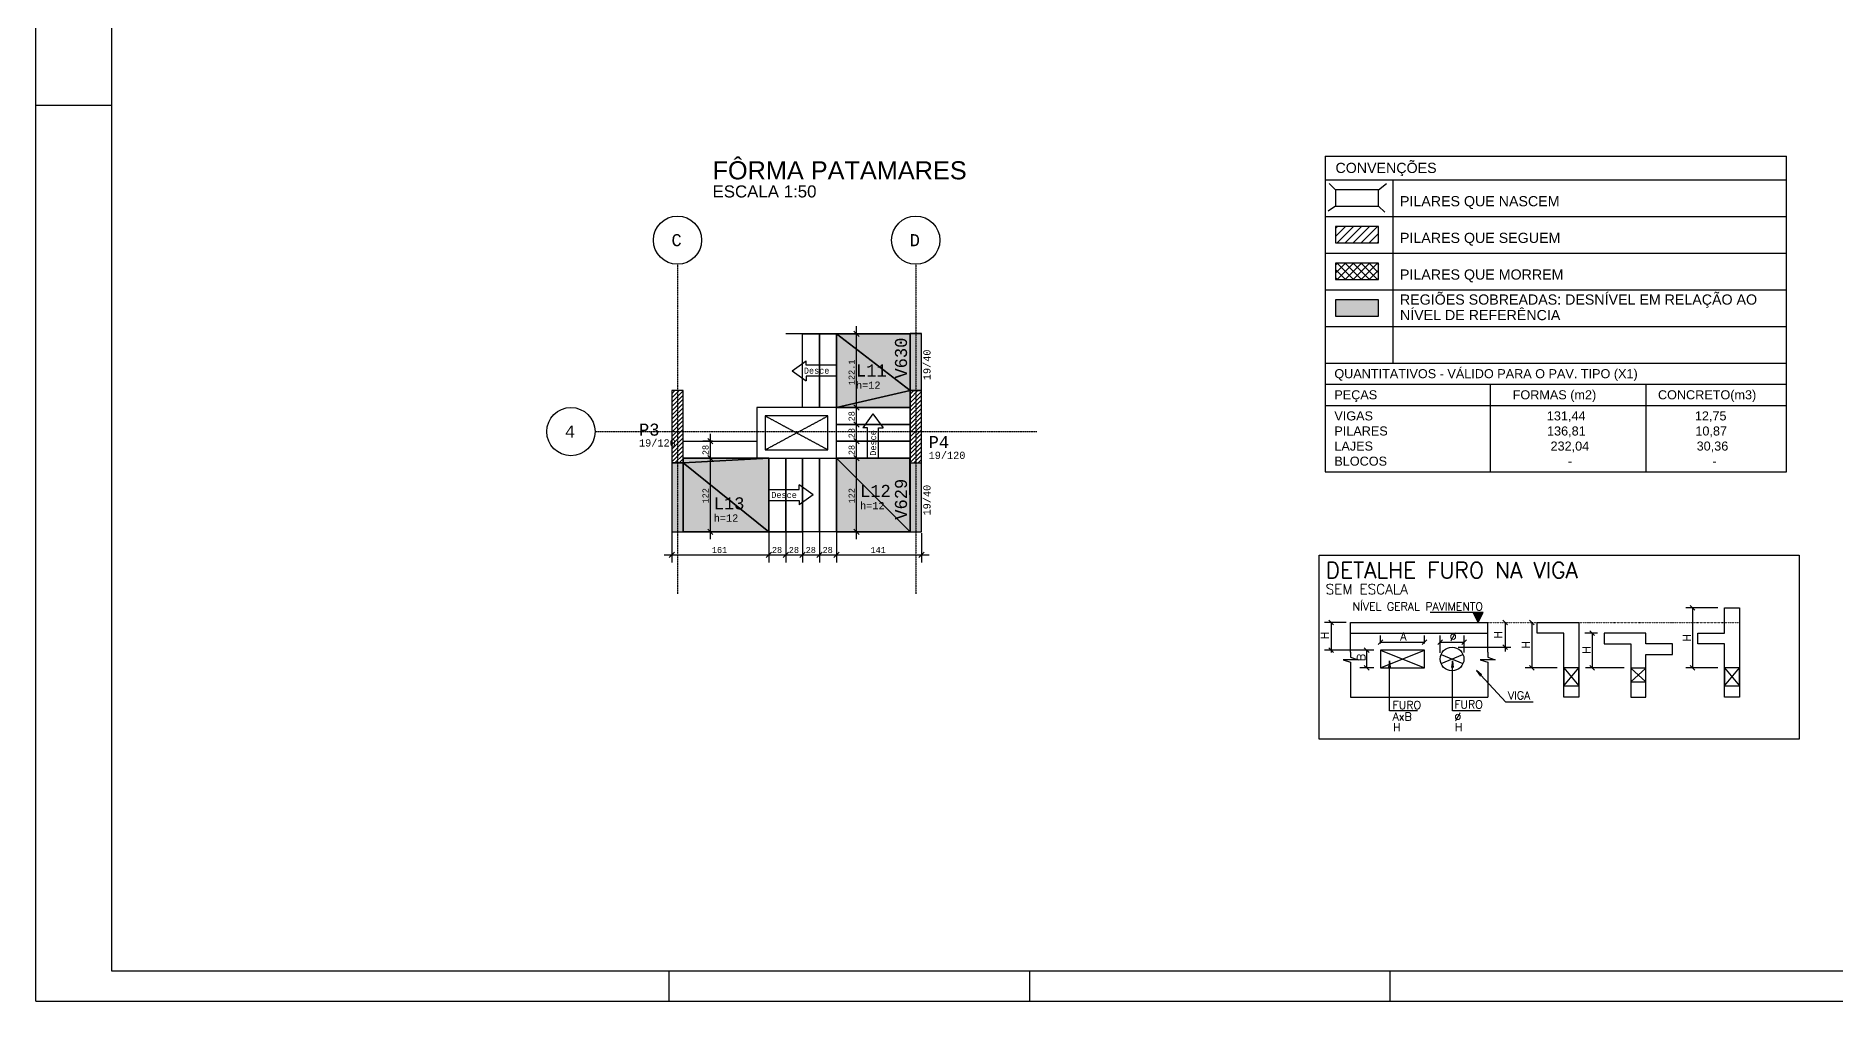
# Model space of a CAD drawing. Extents: x 37185 to 43130, y -8131 to -3926.
# Drawn here: x 37185 to 40167, y -8131 to -6532 of the extents above; entities that cross this region are included whole.
import ezdxf

# ---------------------------------------------------------------- set-up
doc = ezdxf.new("R2010")
doc.units = 0
doc.header["$MEASUREMENT"] = 0
for name, pattern in [('ESTILO_TQS_0001', [1, 0.7, -0.3]), ('ESTILO_TQS_0002', [0.4, 0.1, -0.3]), ('ESTILO_TQS_0004', [1.12, 0.5, -0.2, 0.01, -0.2, 0.01, -0.2])]:
    doc.linetypes.add(name, pattern=pattern)
for name, color, linetype in [('119', 253, 'CONTINUOUS'), ('2', 2, 'CONTINUOUS'), ('20', 7, 'CONTINUOUS'), ('21', 5, 'CONTINUOUS'), ('31', 6, 'CONTINUOUS'), ('32', 7, 'CONTINUOUS'), ('34', 252, 'CONTINUOUS'), ('35', 7, 'CONTINUOUS'), ('36', 253, 'CONTINUOUS'), ('37', 4, 'CONTINUOUS'), ('38', 190, 'CONTINUOUS'), ('39', 74, 'CONTINUOUS'), ('4', 2, 'CONTINUOUS'), ('40', 240, 'CONTINUOUS'), ('42', 3, 'CONTINUOUS'), ('43', 3, 'CONTINUOUS'), ('44', 3, 'CONTINUOUS'), ('45', 2, 'CONTINUOUS'), ('46', 2, 'CONTINUOUS'), ('47', 2, 'CONTINUOUS'), ('50', 5, 'CONTINUOUS'), ('51', 5, 'CONTINUOUS'), ('53', 242, 'CONTINUOUS'), ('58', 220, 'CONTINUOUS'), ('59', 183, 'CONTINUOUS'), ('6', 3, 'CONTINUOUS'), ('60', 201, 'CONTINUOUS'), ('68', 4, 'CONTINUOUS'), ('70', 160, 'CONTINUOUS'), ('73', 2, 'CONTINUOUS'), ('75', 9, 'CONTINUOUS'), ('76', 3, 'CONTINUOUS'), ('80', 6, 'CONTINUOUS'), ('81', 2, 'CONTINUOUS'), ('82', 252, 'CONTINUOUS')]:
    doc.layers.add(name, color=color, linetype=linetype)
doc.styles.get("Standard").update_dxf_attribs({"font": 'ROMANS.SHX'})
doc.styles.add('TQS_ARIAL', font='arial.ttf')
doc.styles.add('TQS_LUCIDA_CONSOLE', font='lucon.TTF')

msp = doc.modelspace()

# ---------------------------------------------------------------- hatches: boundary and pattern name
at = {"layer": '119', "linetype": 'Continuous'}
h = msp.add_hatch(color=256, dxfattribs=at)
h.dxf.hatch_style = 1
h.paths.add_polyline_path([(39338.92, -6996.19), (39338.92, -6969.15), (39410.48, -6969.15), (39410.48, -6996.19)])

# ---------------------------------------------------------------- linework, layer by layer
at = {"layer": '2', "linetype": 'Continuous'}
for p, q in [((39322.04, -6730.54), (39322.04, -7073.85)), ((39322.04, -6730.54), (40086.43, -6730.54)), ((39322.04, -6730.54), (40086.43, -6730.54)), ((40086.43, -7073.85), (40086.43, -6730.54)), ((39322.04, -6769.91), (40086.43, -6769.91)), ((39434.54, -7073.85), (39434.54, -6769.91)), ((39322.04, -6830.7), (40086.43, -6830.7)), ((39338.92, -6850.89), (39342.23, -6847.58)), ((39338.92, -6864.14), (39355.47, -6847.58)), ((39368.72, -6847.58), (39341.68, -6874.61)), ((39354.93, -6874.61), (39381.97, -6847.58)), ((39368.17, -6874.61), (39395.21, -6847.58)), ((39381.42, -6874.61), (39408.46, -6847.58)), ((39394.67, -6874.61), (39410.48, -6858.8)), ((39407.91, -6874.61), (39410.48, -6872.04)), ((39322.04, -6891.49), (40086.43, -6891.49)), ((39338.92, -6911.68), (39342.23, -6908.36)), ((39338.92, -6924.92), (39355.47, -6908.36)), ((39338.92, -6918.84), (39355.47, -6935.4)), ((39368.72, -6908.36), (39341.68, -6935.4)), ((39368.72, -6935.4), (39341.68, -6908.36)), ((39354.93, -6935.4), (39381.97, -6908.36)), ((39354.93, -6908.36), (39381.97, -6935.4)), ((39368.17, -6935.4), (39395.21, -6908.36)), ((39368.17, -6908.36), (39395.21, -6935.4)), ((39381.42, -6935.4), (39408.46, -6908.36)), ((39381.42, -6908.36), (39408.46, -6935.4)), ((39394.67, -6908.36), (39410.48, -6924.18)), ((39407.91, -6908.36), (39410.48, -6910.93)), ((39338.92, -6932.09), (39342.23, -6935.4)), ((39394.67, -6935.4), (39410.48, -6919.58)), ((39407.91, -6935.4), (39410.48, -6932.83)), ((39322.04, -6952.28), (40086.43, -6952.28)), ((39322.04, -7013.06), (40086.43, -7013.06)), ((39322.04, -7073.85), (40021.18, -7073.85)), ((39322.04, -7073.85), (40086.43, -7073.85)), ((39322.04, -7073.85), (39322.04, -7253.85)), ((40086.43, -7253.85), (40086.43, -7073.85)), ((39322.04, -7108.85), (40086.43, -7108.85)), ((39596.1, -7253.85), (39596.1, -7108.85)), ((39853.53, -7108.85), (39853.53, -7253.85)), ((39322.04, -7143.85), (40086.43, -7143.85)), ((39322.04, -7253.85), (40086.43, -7253.85))]:
    msp.add_line(p, q, dxfattribs=at)
at = {"layer": '20', "linetype": 'Continuous'}
for p, q in [((37184.54, -8131.33), (37184.54, -3926.33)), ((37184.54, -6646.33), (37309.54, -6646.33)), ((38234.54, -8131.33), (38234.54, -8081.33)), ((38832.04, -8131.33), (38832.04, -8081.33)), ((39429.54, -8131.33), (39429.54, -8081.33)), ((37184.54, -8131.33), (43129.54, -8131.33))]:
    msp.add_line(p, q, dxfattribs=at)
at = {"layer": '21', "linetype": 'Continuous'}
for p, q in [((37309.54, -3976.33), (37309.54, -8081.33)), ((37309.54, -8081.33), (43079.54, -8081.33))]:
    msp.add_line(p, q, dxfattribs=at)
at = {"layer": '34', "color": 4, "linetype": 'Continuous'}
msp.add_lwpolyline([(39338.92, -6996.19), (39410.48, -6996.19), (39410.48, -6969.15), (39338.92, -6969.15), (39338.92, -6996.19)], dxfattribs=at)
at = {"layer": '37', "linetype": 'Continuous'}
for p, q in [((39364.05, -7503.65), (39591.35, -7503.65)), ((39364.05, -7553.16), (39364.05, -7503.65)), ((39591.35, -7553.16), (39591.35, -7503.65)), ((39364.05, -7577.92), (39364.05, -7627.43)), ((39591.35, -7577.92), (39591.35, -7627.43)), ((39364.05, -7627.43), (39591.35, -7627.43))]:
    msp.add_line(p, q, dxfattribs=at)
at = {"layer": '37', "linetype": 'ESTILO_TQS_0001'}
msp.add_line((39364.05, -7521.33), (39591.35, -7521.33), dxfattribs=at)
at = {"layer": '37', "linetype": 'Continuous'}
for points in [[(38633.58, -7024.9), (38633.58, -7119.39)], [(38633.58, -7024.9), (38652.58, -7024.9)], [(38652.58, -7119.39), (38652.58, -7024.9)], [(38238.57, -7239.4), (38238.57, -7353.4)], [(38633.58, -7239.39), (38633.58, -7353.4)], [(38652.58, -7353.4), (38652.58, -7239.39)], [(38238.57, -7353.4), (38257.57, -7353.4)], [(38633.58, -7353.4), (38652.58, -7353.4)], [(40008.82, -7627.43), (39984.06, -7627.43), (39984.06, -7539.01), (39939.85, -7539.01), (39939.85, -7521.33), (39984.06, -7521.33), (39984.06, -7479.38), (40008.82, -7479.38), (40008.82, -7627.43)], [(39742.24, -7627.43), (39717.48, -7627.43), (39717.48, -7521.33), (39673.27, -7521.33), (39673.27, -7503.65), (39717.48, -7503.65), (39742.24, -7503.65), (39742.24, -7627.43)], [(39784.45, -7521.33), (39784.45, -7539.01), (39828.66, -7539.01), (39828.66, -7627.43), (39853.42, -7627.43), (39853.42, -7556.7), (39897.63, -7556.7), (39897.63, -7539.01), (39853.42, -7539.01), (39853.42, -7521.33), (39784.45, -7521.33)], [(39364.05, -7553.16), (39364.05, -7561.41), (39376.43, -7565.54), (39351.67, -7565.54), (39364.05, -7569.67), (39364.05, -7577.92)], [(39591.35, -7553.16), (39591.35, -7561.41), (39603.72, -7565.54), (39578.97, -7565.54), (39591.35, -7569.67), (39591.35, -7577.92)]]:
    msp.add_lwpolyline(points, dxfattribs=at)
at = {"layer": '38'}
msp.add_lwpolyline([(39338.92, -6813.83), (39410.48, -6813.83), (39410.48, -6786.79), (39338.92, -6786.79), (39338.92, -6813.83)], dxfattribs=at)
at = {"layer": '39', "linetype": 'Continuous'}
for p, q in [((38238.58, -7131.58), (38250.76, -7119.4)), ((38238.58, -7124.51), (38243.69, -7119.4)), ((38238.58, -7131.58), (38250.76, -7119.4)), ((38238.58, -7124.51), (38243.69, -7119.4)), ((38238.58, -7131.58), (38250.76, -7119.4)), ((38238.58, -7124.51), (38243.69, -7119.4)), ((38238.58, -7138.65), (38257.58, -7119.65)), ((38238.58, -7138.65), (38257.58, -7119.65)), ((38238.58, -7138.65), (38257.58, -7119.65)), ((38238.58, -7145.72), (38257.58, -7126.72)), ((38238.58, -7145.72), (38257.58, -7126.72)), ((38238.58, -7145.72), (38257.58, -7126.72)), ((38633.58, -7132.56), (38646.74, -7119.39)), ((38633.58, -7125.49), (38639.67, -7119.39)), ((38633.58, -7132.56), (38646.74, -7119.39)), ((38633.58, -7125.49), (38639.67, -7119.39)), ((38633.58, -7139.63), (38652.58, -7120.63)), ((38633.58, -7139.63), (38652.58, -7120.63)), ((38633.58, -7146.7), (38652.58, -7127.7)), ((38633.58, -7146.7), (38652.58, -7127.7)), ((38238.58, -7152.79), (38257.58, -7133.79)), ((38238.58, -7152.79), (38257.58, -7133.79)), ((38238.58, -7152.79), (38257.58, -7133.79)), ((38238.58, -7159.86), (38257.58, -7140.86)), ((38238.58, -7159.86), (38257.58, -7140.86)), ((38238.58, -7159.86), (38257.58, -7140.86)), ((38238.58, -7166.93), (38257.58, -7147.93)), ((38238.58, -7166.93), (38257.58, -7147.93)), ((38238.58, -7166.93), (38257.58, -7147.93)), ((38238.58, -7174), (38257.58, -7155)), ((38238.58, -7174), (38257.58, -7155)), ((38238.58, -7174), (38257.58, -7155)), ((38633.58, -7153.77), (38652.58, -7134.77)), ((38633.58, -7153.77), (38652.58, -7134.77)), ((38633.58, -7160.84), (38652.58, -7141.84)), ((38633.58, -7160.84), (38652.58, -7141.84)), ((38633.58, -7167.91), (38652.58, -7148.91)), ((38633.58, -7167.91), (38652.58, -7148.91)), ((38633.58, -7174.98), (38652.58, -7155.98)), ((38633.58, -7174.98), (38652.58, -7155.98)), ((38238.58, -7181.07), (38257.58, -7162.07)), ((38238.58, -7181.07), (38257.58, -7162.07)), ((38238.58, -7181.07), (38257.58, -7162.07)), ((38238.58, -7188.15), (38257.58, -7169.15)), ((38238.58, -7188.15), (38257.58, -7169.15)), ((38238.58, -7188.15), (38257.58, -7169.15)), ((38238.58, -7195.22), (38257.58, -7176.22)), ((38238.58, -7195.22), (38257.58, -7176.22)), ((38238.58, -7195.22), (38257.58, -7176.22)), ((38238.58, -7202.29), (38257.58, -7183.29)), ((38238.58, -7202.29), (38257.58, -7183.29)), ((38238.58, -7202.29), (38257.58, -7183.29)), ((38633.58, -7182.05), (38652.58, -7163.05)), ((38633.58, -7182.05), (38652.58, -7163.05)), ((38633.58, -7189.13), (38652.58, -7170.13)), ((38633.58, -7189.13), (38652.58, -7170.13)), ((38633.58, -7196.2), (38652.58, -7177.2)), ((38633.58, -7196.2), (38652.58, -7177.2)), ((38633.58, -7203.27), (38652.58, -7184.27)), ((38633.58, -7203.27), (38652.58, -7184.27)), ((38238.58, -7209.36), (38257.58, -7190.36)), ((38238.58, -7209.36), (38257.58, -7190.36)), ((38238.58, -7209.36), (38257.58, -7190.36)), ((38238.58, -7216.43), (38257.58, -7197.43)), ((38238.58, -7216.43), (38257.58, -7197.43)), ((38238.58, -7216.43), (38257.58, -7197.43)), ((38238.58, -7223.5), (38257.58, -7204.5)), ((38238.58, -7223.5), (38257.58, -7204.5)), ((38238.58, -7223.5), (38257.58, -7204.5)), ((38238.58, -7230.57), (38257.58, -7211.57)), ((38238.58, -7230.57), (38257.58, -7211.57)), ((38238.58, -7230.57), (38257.58, -7211.57)), ((38633.58, -7210.34), (38652.58, -7191.34)), ((38633.58, -7210.34), (38652.58, -7191.34)), ((38633.58, -7217.41), (38652.58, -7198.41)), ((38633.58, -7217.41), (38652.58, -7198.41)), ((38633.58, -7224.48), (38652.58, -7205.48)), ((38633.58, -7224.48), (38652.58, -7205.48)), ((38633.58, -7231.55), (38652.58, -7212.55)), ((38633.58, -7231.55), (38652.58, -7212.55)), ((38238.58, -7237.64), (38257.58, -7218.64)), ((38238.58, -7237.64), (38257.58, -7218.64)), ((38238.58, -7237.64), (38257.58, -7218.64)), ((38243.89, -7239.4), (38257.58, -7225.71)), ((38243.89, -7239.4), (38257.58, -7225.71)), ((38243.89, -7239.4), (38257.58, -7225.71)), ((38250.97, -7239.4), (38257.58, -7232.79)), ((38250.97, -7239.4), (38257.58, -7232.79)), ((38250.97, -7239.4), (38257.58, -7232.79)), ((38633.58, -7238.62), (38652.58, -7219.62)), ((38633.58, -7238.62), (38652.58, -7219.62)), ((38639.88, -7239.39), (38652.58, -7226.69)), ((38639.88, -7239.39), (38652.58, -7226.69)), ((38646.95, -7239.39), (38652.58, -7233.77)), ((38646.95, -7239.39), (38652.58, -7233.77))]:
    msp.add_line(p, q, dxfattribs=at)
at = {"layer": '39'}
msp.add_lwpolyline([(39338.92, -6874.61), (39410.48, -6874.61), (39410.48, -6847.58), (39338.92, -6847.58), (39338.92, -6874.61)], dxfattribs=at)
at = {"layer": '39', "linetype": 'Continuous'}
for points in [[(38238.58, -7239.4), (38257.58, -7239.4), (38257.58, -7119.4), (38238.58, -7119.4), (38238.58, -7239.4)], [(38238.58, -7239.4), (38257.58, -7239.4), (38257.58, -7119.4), (38238.58, -7119.4), (38238.58, -7239.4)], [(38238.58, -7239.4), (38257.58, -7239.4), (38257.58, -7119.4), (38238.58, -7119.4), (38238.58, -7239.4)], [(38633.58, -7239.39), (38652.58, -7239.39), (38652.58, -7119.39), (38633.58, -7119.39), (38633.58, -7239.39)], [(38633.58, -7239.39), (38652.58, -7239.39), (38652.58, -7119.39), (38633.58, -7119.39), (38633.58, -7239.39)]]:
    msp.add_lwpolyline(points, dxfattribs=at)
at = {"layer": '4', "linetype": 'Continuous'}
for points in [[(38379.58, -7147.4), (38379.58, -7231.4), (38511.58, -7231.4), (38511.58, -7147.4), (38379.58, -7147.4)], [(38393.58, -7161.4), (38393.58, -7217.4), (38497.58, -7217.4), (38497.58, -7161.4), (38393.58, -7161.4)]]:
    msp.add_lwpolyline(points, dxfattribs=at)
at = {"layer": '40'}
msp.add_lwpolyline([(39338.92, -6935.4), (39410.48, -6935.4), (39410.48, -6908.36), (39338.92, -6908.36), (39338.92, -6935.4)], dxfattribs=at)
at = {"layer": '43', "linetype": 'Continuous'}
for p, q in [((39591.35, -7503.65), (39591.35, -7503.65)), ((39413.49, -7549.54), (39413.49, -7549.54)), ((39413.49, -7549.54), (39413.49, -7549.54)), ((39486.38, -7549.54), (39486.38, -7549.54)), ((39512.5, -7564.99), (39512.5, -7564.99)), ((39552.18, -7564.38), (39552.18, -7564.38)), ((39413.49, -7579.23), (39413.49, -7579.23)), ((39413.49, -7579.23), (39413.49, -7579.23)), ((39532.78, -7584.05), (39532.78, -7584.05))]:
    msp.add_line(p, q, dxfattribs=at)
at = {"layer": '50', "linetype": 'Continuous'}
for centre in [(38248.08, -6870.03), (38643.08, -6870.03), (38071.38, -7187.4)]:
    msp.add_circle(centre, 40, dxfattribs=at)
at = {"layer": '53', "linetype": 'Continuous'}
for p, q in [((39413.49, -7579.23), (39486.38, -7549.54)), ((39413.49, -7549.54), (39486.38, -7579.23)), ((39513.94, -7556.97), (39550.22, -7571.74)), ((39513.94, -7571.79), (39550.22, -7557.02)), ((39717.48, -7608.92), (39742.24, -7579.23)), ((39717.48, -7579.23), (39742.24, -7608.92)), ((39828.66, -7602.32), (39853.42, -7579.8)), ((39828.66, -7579.8), (39853.42, -7602.32)), ((39984.06, -7608.92), (40008.82, -7579.23)), ((39984.06, -7579.23), (40008.82, -7608.92))]:
    msp.add_line(p, q, dxfattribs=at)
for points in [[(39413.49, -7549.54), (39413.49, -7579.23), (39486.38, -7579.23), (39486.38, -7549.54), (39413.49, -7549.54)], [(39717.48, -7579.23), (39717.48, -7608.92), (39742.24, -7608.92), (39742.24, -7579.23), (39717.48, -7579.23)], [(39828.66, -7579.8), (39828.66, -7602.32), (39853.42, -7602.32), (39853.42, -7579.8), (39828.66, -7579.8)], [(39984.06, -7579.23), (39984.06, -7608.92), (40008.82, -7608.92), (40008.82, -7579.23), (39984.06, -7579.23)]]:
    msp.add_lwpolyline(points, dxfattribs=at)
msp.add_circle((39532.14, -7564.38), 19.68, dxfattribs=at)
at = {"layer": '58', "linetype": 'Continuous'}
for points in [[(38238.58, -7239.4), (38238.57, -7353.4), (38257.57, -7353.4), (38257.57, -7239.4), (38238.58, -7239.4)], [(38257.57, -7239.4), (38399.58, -7353.4), (38399.58, -7231.4), (38257.57, -7239.4)], [(38257.57, -7239.4), (38399.58, -7231.4), (38257.58, -7231.4), (38257.57, -7239.4)], [(38257.57, -7239.4), (38257.58, -7231.4), (38257.57, -7239.4)], [(38257.57, -7239.4), (38257.57, -7353.4), (38399.58, -7353.4), (38257.57, -7239.4)]]:
    msp.add_lwpolyline(points, dxfattribs=at)
for points in [[(38238.58, -7239.4), (38238.57, -7353.4), (38257.57, -7353.4)], [(38238.58, -7239.4), (38257.57, -7353.4), (38257.57, -7239.4)], [(38238.58, -7239.4), (38257.57, -7239.4), (38238.58, -7239.4)], [(38257.57, -7239.4), (38399.58, -7353.4), (38399.58, -7231.4)], [(38257.57, -7239.4), (38399.58, -7231.4), (38257.57, -7239.4)], [(38257.57, -7239.4), (38399.58, -7231.4), (38257.58, -7231.4)], [(38257.57, -7239.4), (38257.58, -7231.4), (38257.57, -7239.4)], [(38257.57, -7239.4), (38257.57, -7353.4), (38399.58, -7353.4)], [(38257.57, -7239.4), (38399.58, -7353.4), (38257.57, -7239.4)]]:
    msp.add_solid(points, dxfattribs=at)
at = {"layer": '59', "linetype": 'Continuous'}
for points in [[(38633.58, -7353.4), (38633.08, -7231.4), (38511.58, -7231.4), (38633.58, -7353.4)], [(38633.58, -7353.4), (38511.58, -7231.4), (38511.58, -7353.4), (38633.58, -7353.4)], [(38633.58, -7353.4), (38633.58, -7239.39), (38633.08, -7231.4), (38633.58, -7353.4)], [(38652.58, -7353.4), (38652.58, -7239.49), (38633.58, -7239.49), (38633.58, -7353.4), (38652.58, -7353.4)], [(38633.58, -7353.4), (38511.58, -7353.4), (38633.58, -7353.4)]]:
    msp.add_lwpolyline(points, dxfattribs=at)
for points in [[(38633.58, -7353.4), (38633.08, -7231.4), (38511.58, -7231.4)], [(38633.58, -7353.4), (38511.58, -7231.4), (38633.58, -7353.4)], [(38633.58, -7353.4), (38511.58, -7231.4), (38511.58, -7353.4)], [(38633.58, -7353.4), (38633.58, -7239.39), (38633.08, -7231.4)], [(38633.58, -7353.4), (38633.08, -7231.4), (38633.58, -7353.4)], [(38652.58, -7353.4), (38652.58, -7239.49), (38633.58, -7239.49)], [(38652.58, -7353.4), (38633.58, -7239.49), (38633.58, -7353.4)], [(38633.58, -7353.4), (38511.58, -7353.4), (38633.58, -7353.4)], [(38652.58, -7353.4), (38633.58, -7353.4), (38652.58, -7353.4)]]:
    msp.add_solid(points, dxfattribs=at)
at = {"layer": '6', "linetype": 'Continuous'}
for p, q in [((39338.92, -6786.79), (39328.33, -6775.89)), ((39410.48, -6786.79), (39423.64, -6775.89)), ((39338.92, -6813.83), (39326.93, -6822.15)), ((39410.48, -6813.83), (39420.83, -6823.55))]:
    msp.add_line(p, q, dxfattribs=at)
at = {"layer": '60', "linetype": 'Continuous'}
for points in [[(38633.58, -7119.39), (38633.58, -7024.9), (38511.58, -7025.4), (38633.58, -7119.39)], [(38633.58, -7119.39), (38511.58, -7025.4), (38511.58, -7147.4), (38633.58, -7119.39)], [(38652.58, -7024.9), (38633.58, -7024.9), (38633.58, -7119.29), (38652.58, -7119.29), (38652.58, -7024.9)], [(38633.58, -7119.39), (38511.58, -7147.4), (38633.58, -7147.4), (38633.58, -7119.39)], [(38633.58, -7119.39), (38633.58, -7147.4), (38633.58, -7119.39)]]:
    msp.add_lwpolyline(points, dxfattribs=at)
for points in [[(38633.58, -7119.39), (38633.58, -7024.9), (38511.58, -7025.4)], [(38633.58, -7119.39), (38511.58, -7025.4), (38633.58, -7119.39)], [(38633.58, -7119.39), (38511.58, -7025.4), (38511.58, -7147.4)], [(38652.58, -7024.9), (38633.58, -7024.9), (38633.58, -7119.29)], [(38652.58, -7024.9), (38633.58, -7119.29), (38652.58, -7119.29)], [(38652.58, -7024.9), (38652.58, -7119.29), (38652.58, -7024.9)], [(38633.58, -7119.39), (38511.58, -7147.4), (38633.58, -7119.39)], [(38633.58, -7119.39), (38511.58, -7147.4), (38633.58, -7147.4)], [(38633.58, -7119.39), (38633.58, -7147.4), (38633.58, -7119.39)]]:
    msp.add_solid(points, dxfattribs=at)
at = {"layer": '68', "linetype": 'ESTILO_TQS_0001'}
msp.add_lwpolyline([(38257.57, -7353.4), (38257.57, -7239.4)], dxfattribs=at)
at = {"layer": '70', "linetype": 'ESTILO_TQS_0004'}
for p, q in [((38248.08, -6910.03), (38248.08, -7456.53)), ((38643.08, -6910.03), (38643.08, -7456.53)), ((38111.38, -7187.4), (38843.58, -7187.4))]:
    msp.add_line(p, q, dxfattribs=at)
at = {"layer": '73', "linetype": 'Continuous'}
for p, q in [((38438.24, -7086.57), (38461.58, -7069.9)), ((38438.24, -7086.57), (38461.58, -7103.23)), ((38461.58, -7077.31), (38461.58, -7069.9)), ((38511.58, -7077.31), (38461.58, -7077.31)), ((38511.58, -7095.48), (38461.58, -7095.48)), ((38461.58, -7095.48), (38461.58, -7103.23)), ((38511.58, -7095.48), (38511.58, -7077.31)), ((38572.16, -7158.06), (38555.49, -7181.4)), ((38563.24, -7181.4), (38555.49, -7181.4)), ((38563.24, -7231.4), (38563.24, -7181.4)), ((38572.16, -7158.06), (38588.82, -7181.4)), ((38581.41, -7231.4), (38581.41, -7181.4)), ((38581.41, -7181.4), (38588.82, -7181.4)), ((38563.24, -7231.4), (38581.41, -7231.4)), ((38472.91, -7292.23), (38449.58, -7275.56)), ((38449.58, -7283.31), (38449.58, -7275.56)), ((38399.58, -7283.31), (38449.58, -7283.31)), ((38399.58, -7283.31), (38399.58, -7301.48)), ((38399.58, -7301.48), (38449.58, -7301.48)), ((38472.91, -7292.23), (38449.58, -7308.89)), ((38449.58, -7301.48), (38449.58, -7308.89))]:
    msp.add_line(p, q, dxfattribs=at)
for points in [[(38483.58, -7025.4), (38483.58, -7147.4), (38455.58, -7147.4), (38455.58, -7025.4), (38483.58, -7025.4)], [(38511.58, -7025.4), (38511.58, -7147.4), (38483.58, -7147.4), (38483.58, -7025.4), (38511.58, -7025.4)], [(38633.41, -7175.4), (38511.58, -7175.4), (38511.58, -7147.4), (38633.41, -7147.4), (38633.41, -7175.4)], [(38633.24, -7203.4), (38511.58, -7203.4), (38511.58, -7175.4), (38633.24, -7175.4), (38633.24, -7203.4)], [(38257.58, -7203.4), (38379.58, -7203.4), (38379.58, -7231.4), (38257.58, -7231.4), (38257.58, -7203.4)], [(38633.08, -7231.4), (38511.58, -7231.4), (38511.58, -7203.4), (38633.08, -7203.4), (38633.08, -7231.4)], [(38399.58, -7353.4), (38399.58, -7231.4), (38427.58, -7231.4), (38427.58, -7353.4), (38399.58, -7353.4)], [(38427.58, -7353.4), (38427.58, -7231.4), (38455.58, -7231.4), (38455.58, -7353.4), (38427.58, -7353.4)], [(38455.58, -7353.4), (38455.58, -7231.4), (38483.58, -7231.4), (38483.58, -7353.4), (38455.58, -7353.4)], [(38483.58, -7353.4), (38483.58, -7231.4), (38511.58, -7231.4), (38511.58, -7353.4), (38483.58, -7353.4)]]:
    msp.add_lwpolyline(points, dxfattribs=at)
at = {"layer": '75', "linetype": 'Continuous'}
for p, q in [((38538.85, -7025.29), (38538.85, -7025.29)), ((38549.11, -7029.7), (38540.27, -7020.87)), ((38544.69, -7159.9), (38544.69, -7012.79)), ((38551.35, -7025.29), (38557.19, -7025.29)), ((38539.74, -7147.4), (38539.74, -7147.4)), ((38539.74, -7147.4), (38539.74, -7147.4)), ((38549.11, -7151.82), (38540.27, -7142.98)), ((38549.11, -7151.82), (38540.27, -7142.98)), ((38544.69, -7187.9), (38544.69, -7134.9)), ((38552.24, -7147.4), (38557.19, -7147.4)), ((38552.24, -7147.4), (38557.19, -7147.4)), ((38537.29, -7175.4), (38537.29, -7175.4)), ((38537.29, -7175.4), (38537.29, -7175.4)), ((38549.11, -7179.82), (38540.27, -7170.98)), ((38549.11, -7179.82), (38540.27, -7170.98)), ((38544.69, -7215.9), (38544.69, -7162.9)), ((38549.79, -7175.4), (38557.19, -7175.4)), ((38549.79, -7175.4), (38557.19, -7175.4)), ((38306.08, -7203.4), (38290.01, -7203.4)), ((38298.1, -7198.98), (38306.93, -7207.82)), ((38302.51, -7190.9), (38302.51, -7243.9)), ((38318.58, -7203.4), (38318.58, -7203.4)), ((38531.03, -7203.4), (38531.03, -7203.4)), ((38531.03, -7203.4), (38531.03, -7203.4)), ((38549.11, -7207.82), (38540.27, -7198.98)), ((38549.11, -7207.82), (38540.27, -7198.98)), ((38543.53, -7203.4), (38557.19, -7203.4)), ((38543.53, -7203.4), (38557.19, -7203.4)), ((38544.69, -7243.9), (38544.69, -7190.9)), ((38316.08, -7231.4), (38290.01, -7231.4)), ((38316.08, -7231.4), (38290.01, -7231.4)), ((38298.1, -7226.98), (38306.93, -7235.82)), ((38298.1, -7226.98), (38306.93, -7235.82)), ((38302.51, -7218.9), (38302.51, -7365.9)), ((38328.58, -7231.4), (38328.58, -7231.4)), ((38328.58, -7231.4), (38328.58, -7231.4)), ((38535.01, -7231.4), (38535.01, -7231.4)), ((38535.01, -7231.4), (38535.01, -7231.4)), ((38549.11, -7235.82), (38540.27, -7226.98)), ((38549.11, -7235.82), (38540.27, -7226.98)), ((38544.69, -7365.9), (38544.69, -7218.9)), ((38547.51, -7231.4), (38557.19, -7231.4)), ((38547.51, -7231.4), (38557.19, -7231.4)), ((38238.57, -7335.52), (38238.57, -7335.52)), ((38399.58, -7336.26), (38399.58, -7336.26)), ((38399.58, -7336.26), (38399.58, -7336.26)), ((38455.58, -7336.75), (38455.58, -7336.75)), ((38455.58, -7336.75), (38455.58, -7336.75)), ((38483.58, -7334.74), (38483.58, -7334.74)), ((38483.58, -7334.74), (38483.58, -7334.74)), ((38238.57, -7348.02), (38238.57, -7404.1)), ((38297.55, -7353.4), (38297.55, -7353.4)), ((38298.1, -7348.98), (38306.93, -7357.82)), ((38310.05, -7353.4), (38315.01, -7353.4)), ((38399.58, -7348.76), (38399.58, -7404.1)), ((38399.58, -7348.76), (38399.58, -7404.1)), ((38427.58, -7339.08), (38427.58, -7339.08)), ((38427.58, -7339.08), (38427.58, -7339.08)), ((38427.58, -7351.58), (38427.58, -7404.1)), ((38427.58, -7351.58), (38427.58, -7404.1)), ((38455.58, -7349.25), (38455.58, -7404.1)), ((38455.58, -7349.25), (38455.58, -7404.1)), ((38483.58, -7347.24), (38483.58, -7404.1)), ((38483.58, -7347.24), (38483.58, -7404.1)), ((38511.58, -7340.49), (38511.58, -7340.49)), ((38511.58, -7340.49), (38511.58, -7340.49)), ((38511.58, -7352.99), (38511.58, -7404.1)), ((38511.58, -7352.99), (38511.58, -7404.1)), ((38530.74, -7353.4), (38530.74, -7353.4)), ((38549.11, -7357.82), (38540.27, -7348.98)), ((38543.24, -7353.4), (38557.19, -7353.4)), ((38652.58, -7343.38), (38652.58, -7343.38)), ((38652.58, -7355.88), (38652.58, -7404.1)), ((38226.07, -7391.6), (38412.08, -7391.6)), ((38234.15, -7396.02), (38242.99, -7387.18)), ((38387.08, -7391.6), (38440.08, -7391.6)), ((38395.16, -7396.02), (38404, -7387.18)), ((38395.16, -7396.02), (38404, -7387.18)), ((38415.08, -7391.6), (38468.08, -7391.6)), ((38423.16, -7396.02), (38432, -7387.18)), ((38423.16, -7396.02), (38432, -7387.18)), ((38443.08, -7391.6), (38496.08, -7391.6)), ((38451.16, -7396.02), (38460, -7387.18)), ((38451.16, -7396.02), (38460, -7387.18)), ((38471.08, -7391.6), (38524.08, -7391.6)), ((38479.16, -7396.02), (38488, -7387.18)), ((38479.16, -7396.02), (38488, -7387.18)), ((38499.08, -7391.6), (38665.08, -7391.6)), ((38507.16, -7396.02), (38516, -7387.18)), ((38507.16, -7396.02), (38516, -7387.18)), ((38648.16, -7396.02), (38657, -7387.18)), ((39973.01, -7479.38), (39919.74, -7479.38)), ((39926.88, -7475.48), (39934.7, -7483.29)), ((39930.79, -7479.38), (39930.79, -7579.23)), ((39356.8, -7503.65), (39320.67, -7503.65)), ((39327.81, -7499.74), (39335.63, -7507.55)), ((39331.72, -7503.65), (39331.72, -7553.6)), ((39583.72, -7487.07), (39495.86, -7487.07)), ((39575.43, -7503.65), (39567.14, -7487.07)), ((39567.88, -7488.55), (39582.98, -7488.55)), ((39568.62, -7490.02), (39582.24, -7490.02)), ((39569.36, -7491.5), (39581.51, -7491.5)), ((39570.1, -7492.98), (39580.77, -7492.98)), ((39570.84, -7494.46), (39580.03, -7494.46)), ((39571.58, -7495.94), (39579.29, -7495.94)), ((39572.32, -7497.42), (39578.55, -7497.42)), ((39573.06, -7498.89), (39577.81, -7498.89)), ((39573.8, -7500.37), (39577.07, -7500.37)), ((39574.54, -7501.85), (39576.33, -7501.85)), ((39575.43, -7503.65), (39583.72, -7487.07)), ((39616.09, -7499.74), (39623.91, -7507.55)), ((39620, -7503.65), (39620, -7552.07)), ((39660.3, -7499.74), (39668.12, -7507.55)), ((39664.21, -7503.65), (39664.21, -7579.23)), ((39327.81, -7545.63), (39335.63, -7553.44)), ((39386.67, -7545.63), (39394.49, -7553.44)), ((39409.58, -7540.41), (39417.4, -7532.59)), ((39413.49, -7538.48), (39413.49, -7525.45)), ((39413.49, -7536.5), (39486.38, -7536.5)), ((39482.47, -7540.41), (39490.29, -7532.59)), ((39486.38, -7538.48), (39486.38, -7525.45)), ((39508.6, -7540.41), (39516.41, -7532.59)), ((39512.5, -7553.94), (39512.5, -7525.45)), ((39512.5, -7536.5), (39552.18, -7536.5)), ((39542.55, -7544.71), (39629.77, -7544.71)), ((39548.27, -7540.41), (39556.09, -7532.59)), ((39552.18, -7553.33), (39552.18, -7525.45)), ((39616.09, -7540.81), (39623.91, -7548.62)), ((39773.4, -7521.33), (39752.29, -7521.33)), ((39760.43, -7517.42), (39768.25, -7525.24)), ((39764.34, -7521.33), (39764.34, -7579.23)), ((39402.44, -7549.54), (39320.67, -7549.54)), ((39402.44, -7549.54), (39379.53, -7549.54)), ((39386.67, -7575.32), (39394.49, -7583.13)), ((39390.58, -7549.54), (39390.58, -7579.23)), ((39660.3, -7575.32), (39668.12, -7583.13)), ((39760.43, -7575.32), (39768.25, -7583.13)), ((39926.88, -7575.32), (39934.7, -7583.13)), ((39402.44, -7579.23), (39379.53, -7579.23)), ((39706.43, -7579.23), (39653.16, -7579.23)), ((39817.61, -7579.23), (39753.29, -7579.23)), ((39973.01, -7579.23), (39919.74, -7579.23))]:
    msp.add_line(p, q, dxfattribs=at)
at = {"layer": '75', "linetype": 'ESTILO_TQS_0002'}
msp.add_line((39591.35, -7503.65), (40008.82, -7503.65), dxfattribs=at)
at = {"layer": '75', "linetype": 'Continuous'}
for points in [[(39311.83, -7392.25), (40107.61, -7392.25), (40107.61, -7697.21), (39311.83, -7697.21), (39311.83, -7392.25)], [(39474.9, -7650.14), (39428.24, -7650.14), (39428.24, -7567.33), (39429.68, -7578.29), (39428.24, -7567.33), (39426.8, -7578.29)], [(39579.44, -7650.14), (39532.78, -7650.14), (39532.78, -7567.33), (39534.22, -7578.29), (39532.78, -7567.33), (39531.34, -7578.29)], [(39666.63, -7636.03), (39621.16, -7636.03), (39572.68, -7583.63), (39581.19, -7590.7), (39572.68, -7583.63), (39579.07, -7592.66)]]:
    msp.add_lwpolyline(points, dxfattribs=at)
at = {"layer": '80', "linetype": 'Continuous'}
for p, q in [((38511.58, -7025.4), (38427.58, -7025.4)), ((38511.58, -7147.4), (38511.58, -7025.4)), ((38511.58, -7025.4), (38633.85, -7025.4)), ((38511.58, -7147.4), (38427.58, -7147.4)), ((38633.58, -7147.4), (38511.58, -7147.4)), ((38511.58, -7231.4), (38511.58, -7189.4)), ((38257.58, -7231.4), (38399.58, -7231.4)), ((38399.58, -7231.4), (38399.58, -7353.4)), ((38399.58, -7231.4), (38455.58, -7231.4)), ((38511.58, -7353.4), (38511.58, -7231.4)), ((38511.58, -7231.4), (38633.08, -7231.4)), ((38399.58, -7353.4), (38257.58, -7353.4)), ((38399.58, -7353.4), (38455.58, -7353.4)), ((38633.58, -7353.4), (38511.58, -7353.4))]:
    msp.add_line(p, q, dxfattribs=at)
at = {"layer": '81', "linetype": 'ESTILO_TQS_0001'}
for p, q in [((38393.58, -7161.4), (38496.48, -7216.9)), ((38394.68, -7216.9), (38497.58, -7161.4))]:
    msp.add_line(p, q, dxfattribs=at)
at = {"layer": '82', "linetype": 'Continuous'}
for p, q in [((38248.08, -7179.4), (38248.08, -7179.4)), ((38248.08, -7179.4), (38248.08, -7179.4)), ((38248.08, -7179.4), (38248.08, -7179.4)), ((38643.08, -7179.39), (38643.08, -7179.39)), ((38643.08, -7179.39), (38643.08, -7179.39))]:
    msp.add_line(p, q, dxfattribs=at)

# ---------------------------------------------------------------- texts
at = {"layer": '2', "linetype": 'Continuous', "style": 'TQS_ARIAL'}
for s, height, p in [('PILARES QUE NASCEM', 16.875, (39445.79, -6813.83)), ('PILARES QUE SEGUEM', 16.875, (39445.79, -6874.61)), ('PILARES QUE MORREM', 16.875, (39445.79, -6935.4)), ('REGIÕES SOBREADAS: DESNÍVEL EM RELAÇÃO AO ', 16.875, (39445.79, -6976.87)), ('NÍVEL DE REFERÊNCIA', 16.875, (39445.79, -7002.63)), ('VIGAS', 15, (39337.04, -7168.85)), ('    131,44', 15, (39666.05, -7168.85)), ('  12,75', 15, (39923.1, -7168.85)), ('PILARES', 15, (39337.04, -7193.85)), ('136,81', 15, (39689.62, -7193.85)), ('10,87', 15, (39935.54, -7193.85)), ('LAJES', 15, (39337.04, -7218.85)), (' 232,04', 15, (39689.62, -7218.85)), (' 30,36', 15, (39931.82, -7218.85)), ('BLOCOS', 15, (39337.04, -7243.85)), ('          -', 15, (39666.05, -7243.85)), ('       -', 15, (39923.1, -7243.85))]:
    msp.add_text(s, height=height, dxfattribs=at).set_placement(p)
at = {"layer": '31', "linetype": 'Continuous', "style": 'TQS_ARIAL'}
for s, height, p in [('CONVENÇÕES', 16.875, (39338.92, -6758.66)), ('CONVENÇÕES', 16.875, (39338.92, -6758.66)), ('QUANTITATIVOS - VÁLIDO PARA O PAV. TIPO (X1)', 15, (39337.04, -7098.85))]:
    msp.add_text(s, height=height, dxfattribs=at).set_placement(p)
at = {"layer": '32', "linetype": 'Continuous', "style": 'TQS_ARIAL'}
msp.add_text('FÔRMA PATAMARES', height=30, dxfattribs=at).set_placement((38306.11, -6769.24))
at = {"layer": '35', "linetype": 'Continuous', "style": 'TQS_ARIAL'}
msp.add_text('ESCALA 1:50', height=20, dxfattribs=at).set_placement((38306.11, -6799.24))
at = {"layer": '36', "linetype": 'Continuous'}
msp.add_text('SEM ESCALA', height=16.579, dxfattribs=at).set_placement((39322.53, -7456.86))
at = {"layer": '4', "color": 3, "linetype": 'Continuous', "style": 'TQS_ARIAL'}
for s, p in [('PEÇAS', (39337.04, -7133.85)), ('FORMAS (m2)', (39632.68, -7133.85)), ('CONCRETO(m3)', (39873.53, -7133.85))]:
    msp.add_text(s, height=15, dxfattribs=at).set_placement(p)
at = {"layer": '42', "linetype": 'Continuous', "style": 'TQS_LUCIDA_CONSOLE'}
for s, p in [('V630', (38628.58, -7099.39)), ('V629', (38628.58, -7333.4))]:
    msp.add_text(s, height=20, rotation=90, dxfattribs=at).set_placement(p)
at = {"layer": '43', "linetype": 'Continuous', "style": 'TQS_LUCIDA_CONSOLE'}
for s, p in [('P3', (38184.25, -7194.12)), ('P3', (38184.25, -7194.12)), ('P3', (38184.25, -7194.12)), ('P4', (38664.37, -7214.75)), ('P4', (38664.37, -7214.75))]:
    msp.add_text(s, height=20, dxfattribs=at).set_placement(p)
at = {"layer": '44', "linetype": 'Continuous', "style": 'TQS_LUCIDA_CONSOLE'}
for s, p in [('L11', (38544, -7096.04)), ('L12', (38550.75, -7295.72)), ('L13', (38308.21, -7316.29))]:
    msp.add_text(s, height=20, dxfattribs=at).set_placement(p)
at = {"layer": '45', "linetype": 'Continuous', "style": 'TQS_LUCIDA_CONSOLE'}
for p in [(38667.58, -7102.14), (38667.58, -7326.39)]:
    msp.add_text('19/40', height=12, rotation=90, dxfattribs=at).set_placement(p)
at = {"layer": '46', "linetype": 'Continuous', "style": 'TQS_LUCIDA_CONSOLE'}
for p in [(38184.25, -7212.12), (38184.25, -7212.12), (38184.25, -7212.12), (38664.37, -7232.75), (38664.37, -7232.75)]:
    msp.add_text('19/120', height=12, dxfattribs=at).set_placement(p)
at = {"layer": '47', "linetype": 'Continuous', "style": 'TQS_LUCIDA_CONSOLE'}
for p in [(38544, -7116.44), (38550.75, -7316.12), (38308.21, -7336.69)]:
    msp.add_text('h=12', height=12, dxfattribs=at).set_placement(p)
at = {"layer": '51', "linetype": 'Continuous', "style": 'TQS_LUCIDA_CONSOLE'}
for s, p in [('C', (38238.08, -6880.03)), ('D', (38633.08, -6880.03)), ('4', (38061.38, -7197.4))]:
    msp.add_text(s, height=20, dxfattribs=at).set_placement(p)
at = {"layer": '73', "linetype": 'Continuous', "style": 'TQS_LUCIDA_CONSOLE'}
for p in [(38457.58, -7091.31), (38403.58, -7297.48)]:
    msp.add_text('Desce', height=10, dxfattribs=at).set_placement(p)
msp.add_text('Desce', height=10, rotation=90, dxfattribs=at).set_placement((38577.41, -7227.4))
at = {"layer": '75', "linetype": 'Continuous', "style": 'TQS_LUCIDA_CONSOLE'}
for s, p in [('122.1', (38541.69, -7110.34)), ('28', (38541.69, -7170.4)), ('28', (38541.69, -7198.4)), ('28', (38299.51, -7226.4)), ('28', (38541.69, -7226.4)), ('122', (38299.51, -7306.4)), ('122', (38541.69, -7306.4))]:
    msp.add_text(s, height=10, rotation=90, dxfattribs=at).set_placement(p)
for s, p in [('161', (38305.07, -7388.6)), ('28', (38404.58, -7388.6)), ('28', (38432.58, -7388.6)), ('28', (38460.58, -7388.6)), ('28', (38488.58, -7388.6)), ('141', (38568.08, -7388.6))]:
    msp.add_text(s, height=10, dxfattribs=at).set_placement(p)
at = {"layer": '75', "linetype": 'Continuous'}
for s, height, p in [('NÍVEL GERAL PAVIMENTO', 13.2631, (39367.32, -7483.98)), ('A', 13.26, (39446.4, -7533.85)), ('%%c', 13.263, (39528.37, -7533.98)), ('FURO', 13.263, (39433.6, -7647.33)), ('FURO', 13.263, (39535.92, -7646.44)), ('VIGA', 13.263, (39624.81, -7631.26)), ('AxB', 13.263, (39433.63, -7666.55)), ('%%c', 13.263, (39536.08, -7666.96)), ('H', 13.26, (39434.24, -7684.17)), ('H', 13.26, (39536.93, -7683.83))]:
    msp.add_text(s, height=height, dxfattribs=at).set_placement(p)
for s, p in [('H', (39327.76, -7531.66)), ('H', (39615.16, -7530.62)), ('H', (39661.31, -7546.96)), ('H', (39761.69, -7555.71)), ('H', (39928.14, -7535.47)), ('B', (39387.93, -7567.92))]:
    msp.add_text(s, height=13.26, rotation=90, dxfattribs=at).set_placement(p)
at = {"layer": '76', "linetype": 'Continuous'}
msp.add_text('DETALHE FURO NA VIGA', height=26.5261, dxfattribs=at).set_placement((39322.58, -7430.38))

doc.saveas('drawing.dxf')
